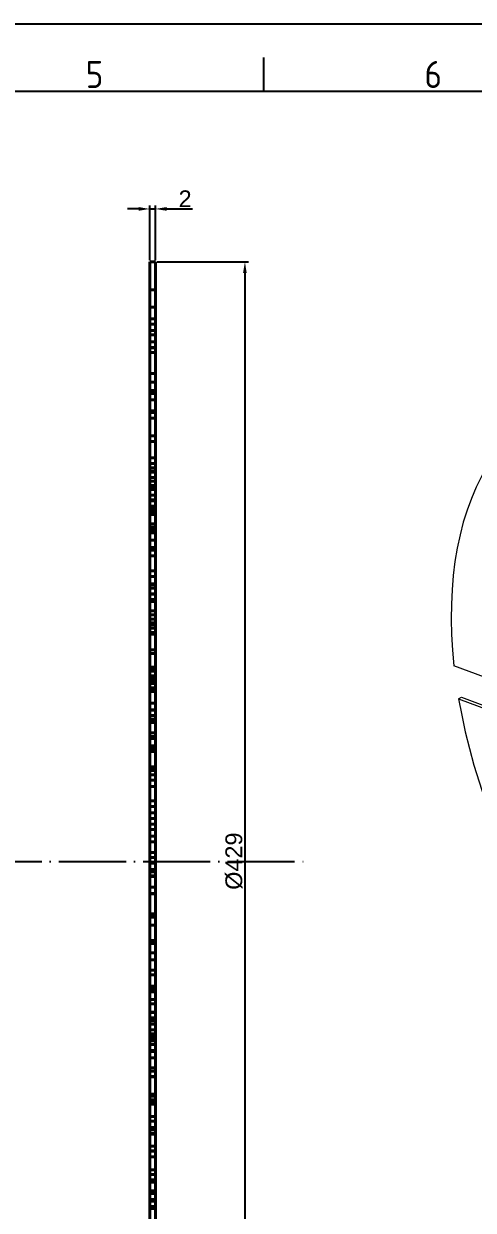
# Model space of a CAD drawing. Header units: millimetres. Extents: x 764 to 1780, y 1208 to 1927.
# Drawn here: x 1307.3 to 1467.9, y 1502.6 to 1927.1 of the extents above; entities that cross this region are included whole.
import ezdxf
from ezdxf.enums import TextEntityAlignment as Align

# ---------------------------------------------------------------- set-up
doc = ezdxf.new("R2010")
doc.units = ezdxf.units.MM
doc.linetypes.add('ACAD_ISO04W100', pattern=[30, 24, -3, 0, -3])
doc.linetypes.add('ACAD_ISO05W100', pattern=[33, 24, -3, 0, -3, 0, -3])
for name, color, linetype, lineweight in [('AM_0', 7, 'Continuous', 40), ('AM_4', 1, 'ACAD_ISO04W100', 25), ('AM_5', 3, 'Continuous', 25), ('AM_BOR', 2, 'ACAD_ISO05W100', 35)]:
    doc.layers.add(name, color=color, linetype=linetype, lineweight=lineweight)
doc.styles.add('ACISOTS', font='isocp.shx', dxfattribs={"height": 1})
doc.styles.get("Standard").update_dxf_attribs({"font": 'arial.ttf'})
doc.dimstyles.new('ISO-25', dxfattribs={"dimtxt": 6, "dimasz": 4, "dimexe": 1.25, "dimexo": 0.625, "dimtad": 1, "dimtxsty": 'Standard', "dimcen": 4, "dimadec": 0, "dimazin": 0, "dimtfac": 1, "dimtmove": 0, "dimatfit": 3, "dimfxl": 1, "dimarcsym": 0})

# ---------------------------------------------------------------- blocks, each defined once
blk = doc.blocks.new('A3 ZTL')
blk.add_line((401.17, 280.82), (19.57, 280.82))
at = {"layer": 'AM_BOR', "color": 135, "linetype": 'Continuous', "lineweight": 25}
blk.add_line((0, 290.61), (410.96, 290.61), dxfattribs=at)
at = {"layer": 'AM_BOR', "color": 135, "lineweight": 25}
blk.add_line((254.4, 280.82), (254.4, 285.71), dxfattribs=at)
at = {"layer": 'AM_BOR', "color": 135, "lineweight": 25, "style": 'ACISOTS'}
for s, p in [('5', (229.94, 283.27)), ('6', (278.86, 283.27))]:
    blk.add_text(s, height=3.91, dxfattribs=at).set_placement(p, align=Align.MIDDLE)
blk = doc.blocks.new('*D55')
at = {"layer": 'AM_5', "color": 0, "lineweight": -2, "ltscale": 0.5, "transparency": 16777216}
for p, q in [((1354.93, 1841.91), (1387.54, 1841.91)), ((1386.29, 1837.91), (1386.29, 1417.1)), ((1354.93, 1413.1), (1387.54, 1413.1))]:
    blk.add_line(p, q, dxfattribs=at)
at = {"layer": 'AM_5', "color": 0, "ltscale": 0.5, "transparency": 16777216}
for points in [[(1385.62, 1837.91), (1386.95, 1837.91), (1386.29, 1841.91)], [(1385.62, 1417.1), (1386.95, 1417.1), (1386.29, 1413.1)]]:
    blk.add_solid(points, dxfattribs=at)
at = {"layer": 'Defpoints', "color": 0, "ltscale": 0.5, "transparency": 16777216}
for p in [(1354.31, 1841.91), (1354.31, 1413.1), (1386.29, 1413.1)]:
    blk.add_point(p, dxfattribs=at)
at = {"layer": 'AM_5', "color": 0, "ltscale": 0.5, "transparency": 16777216, "insert": (1382.43, 1627.5), "char_height": 6, "attachment_point": 5, "rotation": 90}
blk.add_mtext('%%C429', dxfattribs=at)
blk = doc.blocks.new('*D56')
at = {"layer": 'AM_5', "color": 0, "lineweight": -2, "ltscale": 0.5, "transparency": 16777216}
for p, q in [((1348.31, 1860.87), (1344.31, 1860.87)), ((1352.31, 1842.53), (1352.31, 1862.12)), ((1352.31, 1860.87), (1354.31, 1860.87)), ((1354.31, 1842.53), (1354.31, 1862.12)), ((1358.31, 1860.87), (1367.53, 1860.87))]:
    blk.add_line(p, q, dxfattribs=at)
at = {"layer": 'AM_5', "color": 0, "ltscale": 0.5, "transparency": 16777216}
for points in [[(1348.31, 1861.54), (1348.31, 1860.21), (1352.31, 1860.87)], [(1358.31, 1861.54), (1358.31, 1860.21), (1354.31, 1860.87)]]:
    blk.add_solid(points, dxfattribs=at)
at = {"layer": 'Defpoints', "color": 0, "ltscale": 0.5, "transparency": 16777216}
for p in [(1354.31, 1860.87), (1352.31, 1841.91), (1354.31, 1841.91)]:
    blk.add_point(p, dxfattribs=at)
at = {"layer": 'AM_5', "color": 0, "ltscale": 0.5, "transparency": 16777216, "insert": (1364.92, 1864.51), "char_height": 6, "attachment_point": 5}
blk.add_mtext('2', dxfattribs=at)

msp = doc.modelspace()

# ---------------------------------------------------------------- linework, layer by layer
at = {"color": 7, "linetype": 'Continuous', "lineweight": 15}
for p, q in [((1477.605, 1691.188), (1461.007, 1697.39)), ((1462.664, 1685.578), (1463.725, 1686.19)), ((1462.664, 1685.578), (1479.249, 1679.381)), ((1463.725, 1686.19), (1480.309, 1679.993))]:
    msp.add_line(p, q, dxfattribs=at)
at = {"color": 7, "linetype": 'Continuous', "lineweight": 15, "flags": 128}
for points in [[(1472.949, 1768.708), (1470.877, 1765.088), (1468.977, 1761.274), (1467.252, 1757.274), (1465.706, 1753.093), (1464.342, 1748.738), (1463.161, 1744.218), (1462.165, 1739.539), (1461.356, 1734.709), (1460.736, 1729.737), (1460.305, 1724.63), (1460.064, 1719.398), (1460.014, 1714.049), (1460.155, 1708.592), (1460.486, 1703.036), (1461.007, 1697.39)], [(1462.664, 1685.578), (1463.758, 1679.718), (1465.036, 1673.809), (1466.496, 1667.859), (1468.136, 1661.878), (1469.953, 1655.877), (1471.944, 1649.865), (1474.105, 1643.853), (1476.434, 1637.851), (1478.926, 1631.869), (1481.577, 1625.916), (1484.382, 1620.004), (1487.338, 1614.141), (1490.438, 1608.337), (1493.678, 1602.603), (1497.052, 1596.948)]]:
    msp.add_lwpolyline(points, dxfattribs=at)
at = {"layer": 'AM_0'}
for p, q in [((1354.309, 1841.907), (1352.309, 1841.907)), ((1352.309, 1413.095), (1352.309, 1841.907)), ((1354.309, 1413.095), (1354.309, 1841.907)), ((1352.309, 1831.871), (1354.309, 1831.871)), ((1354.309, 1825.715), (1352.309, 1825.715)), ((1354.309, 1821.584), (1352.309, 1821.584)), ((1354.309, 1819.584), (1352.309, 1819.584)), ((1354.309, 1817.424), (1352.309, 1817.424)), ((1354.309, 1815.809), (1352.309, 1815.809)), ((1352.309, 1813.284), (1354.309, 1813.284)), ((1352.309, 1811.284), (1354.309, 1811.284)), ((1352.309, 1811.124), (1354.309, 1811.124)), ((1352.309, 1809.509), (1354.309, 1809.509)), ((1354.309, 1802.032), (1352.309, 1802.032)), ((1354.309, 1802.008), (1352.309, 1802.008)), ((1354.309, 1798.867), (1352.309, 1798.867)), ((1354.309, 1795.876), (1352.309, 1795.876)), ((1354.309, 1795.851), (1352.309, 1795.851)), ((1354.309, 1794.885), (1352.309, 1794.885)), ((1352.309, 1792.567), (1354.309, 1792.567)), ((1352.309, 1788.585), (1354.309, 1788.585)), ((1354.309, 1787.991), (1352.309, 1787.991)), ((1354.309, 1785.991), (1352.309, 1785.991)), ((1352.309, 1779.691), (1354.309, 1779.691)), ((1352.309, 1777.691), (1354.309, 1777.691)), ((1354.309, 1771.775), (1352.309, 1771.775)), ((1354.309, 1769.775), (1352.309, 1769.775)), ((1354.309, 1768.183), (1352.309, 1768.183)), ((1354.309, 1766.994), (1352.309, 1766.994)), ((1354.309, 1766.73), (1352.309, 1766.73)), ((1354.309, 1764.73), (1352.309, 1764.73)), ((1352.309, 1763.475), (1354.309, 1763.475)), ((1352.309, 1761.883), (1354.309, 1761.883)), ((1352.309, 1761.475), (1354.309, 1761.475)), ((1352.309, 1760.694), (1354.309, 1760.694)), ((1354.309, 1760.431), (1352.309, 1760.431)), ((1354.309, 1760.43), (1352.309, 1760.43)), ((1352.309, 1758.43), (1354.309, 1758.43)), ((1354.309, 1756.842), (1352.309, 1756.842)), ((1354.309, 1756.841), (1352.309, 1756.841)), ((1352.309, 1756.43), (1354.309, 1756.43)), ((1354.309, 1754.516), (1352.309, 1754.516)), ((1352.309, 1753.542), (1354.309, 1753.542)), ((1352.309, 1753.541), (1354.309, 1753.541)), ((1354.309, 1752.525), (1352.309, 1752.525)), ((1354.309, 1751.584), (1352.309, 1751.584)), ((1352.309, 1748.216), (1354.309, 1748.216)), ((1354.309, 1747.033), (1352.309, 1747.033)), ((1352.309, 1746.225), (1354.309, 1746.225)), ((1354.309, 1746.069), (1352.309, 1746.069)), ((1352.309, 1745.284), (1354.309, 1745.284)), ((1354.309, 1745.033), (1352.309, 1745.033)), ((1352.309, 1742.356), (1354.309, 1742.356)), ((1352.309, 1739.769), (1354.309, 1739.769)), ((1352.309, 1738.733), (1354.309, 1738.733)), ((1352.309, 1736.733), (1354.309, 1736.733)), ((1354.309, 1731.375), (1352.309, 1731.375)), ((1354.309, 1729.375), (1352.309, 1729.375)), ((1354.309, 1726.768), (1352.309, 1726.768)), ((1354.309, 1726.479), (1352.309, 1726.479)), ((1354.309, 1726.466), (1352.309, 1726.466)), ((1354.309, 1726.407), (1352.309, 1726.407)), ((1354.309, 1725.134), (1352.309, 1725.134)), ((1354.309, 1723.16), (1352.309, 1723.16)), ((1352.309, 1723.075), (1354.309, 1723.075)), ((1352.309, 1721.075), (1354.309, 1721.075)), ((1354.309, 1720.386), (1352.309, 1720.386)), ((1354.309, 1717.069), (1352.309, 1717.069)), ((1354.309, 1715.631), (1352.309, 1715.631)), ((1352.309, 1714.086), (1354.309, 1714.086)), ((1354.309, 1712.721), (1352.309, 1712.721)), ((1354.309, 1712.439), (1352.309, 1712.439)), ((1352.309, 1712.007), (1354.309, 1712.007)), ((1354.309, 1710.891), (1352.309, 1710.891)), ((1354.309, 1710.878), (1352.309, 1710.878)), ((1352.309, 1709.331), (1354.309, 1709.331)), ((1352.309, 1708.769), (1354.309, 1708.769)), ((1354.309, 1703.171), (1352.309, 1703.171)), ((1354.309, 1701.778), (1352.309, 1701.778)), ((1354.309, 1701.776), (1352.309, 1701.776)), ((1352.309, 1696.871), (1354.309, 1696.871)), ((1352.309, 1695.807), (1354.309, 1695.807)), ((1354.309, 1695.455), (1352.309, 1695.455)), ((1352.309, 1693.807), (1354.309, 1693.807)), ((1354.309, 1692.689), (1352.309, 1692.689)), ((1354.309, 1692.687), (1352.309, 1692.687)), ((1352.309, 1692.102), (1354.309, 1692.102)), ((1352.309, 1692.066), (1354.309, 1692.066)), ((1352.309, 1692.064), (1354.309, 1692.064)), ((1354.309, 1691.053), (1352.309, 1691.053)), ((1354.309, 1689.509), (1352.309, 1689.509)), ((1352.309, 1689.155), (1354.309, 1689.155)), ((1352.309, 1688.235), (1354.309, 1688.235)), ((1354.309, 1684.037), (1352.309, 1684.037)), ((1354.309, 1681.667), (1352.309, 1681.667)), ((1354.309, 1681.507), (1352.309, 1681.507)), ((1354.309, 1679.667), (1352.309, 1679.667)), ((1354.309, 1678.354), (1352.309, 1678.354)), ((1352.309, 1677.737), (1354.309, 1677.737)), ((1354.309, 1677.057), (1352.309, 1677.057)), ((1352.309, 1673.367), (1354.309, 1673.367)), ((1352.309, 1672.054), (1354.309, 1672.054)), ((1352.309, 1671.367), (1354.309, 1671.367)), ((1352.309, 1668.757), (1354.309, 1668.757)), ((1354.309, 1668.727), (1352.309, 1668.727)), ((1352.309, 1668.555), (1354.309, 1668.555)), ((1354.309, 1668.309), (1352.309, 1668.309)), ((1352.309, 1667.841), (1354.309, 1667.841)), ((1354.309, 1666.727), (1352.309, 1666.727)), ((1354.309, 1661.299), (1352.309, 1661.299)), ((1352.309, 1661.268), (1354.309, 1661.268)), ((1352.309, 1660.427), (1354.309, 1660.427)), ((1354.309, 1659.956), (1352.309, 1659.956)), ((1352.309, 1658.427), (1354.309, 1658.427)), ((1354.309, 1656.518), (1352.309, 1656.518)), ((1352.309, 1654.201), (1354.309, 1654.201)), ((1354.309, 1649.094), (1352.309, 1649.094)), ((1354.309, 1647.094), (1352.309, 1647.094)), ((1354.309, 1644.737), (1352.309, 1644.737)), ((1354.309, 1642.737), (1352.309, 1642.737)), ((1352.309, 1640.794), (1354.309, 1640.794)), ((1352.309, 1638.794), (1354.309, 1638.794)), ((1352.309, 1636.437), (1354.309, 1636.437)), ((1352.309, 1634.437), (1354.309, 1634.437)), ((1354.309, 1630.557), (1352.309, 1630.557)), ((1352.309, 1628.798), (1354.309, 1628.798)), ((1354.309, 1626.8), (1352.309, 1626.8)), ((1354.309, 1624.461), (1352.309, 1624.461)), ((1352.309, 1624.257), (1354.309, 1624.257)), ((1354.309, 1623.672), (1352.309, 1623.672)), ((1354.309, 1622.28), (1352.309, 1622.28)), ((1352.309, 1622.05), (1354.309, 1622.05)), ((1352.309, 1622.02), (1354.309, 1622.02)), ((1352.309, 1618.161), (1354.309, 1618.161)), ((1352.309, 1615.98), (1354.309, 1615.98)), ((1354.309, 1615.755), (1352.309, 1615.755)), ((1354.309, 1608.63), (1352.309, 1608.63)), ((1354.309, 1608.379), (1352.309, 1608.379)), ((1354.309, 1608.377), (1352.309, 1608.377)), ((1354.309, 1608.362), (1352.309, 1608.362)), ((1354.309, 1608.325), (1352.309, 1608.325)), ((1354.309, 1608.323), (1352.309, 1608.323)), ((1352.309, 1607.63), (1354.309, 1607.63)), ((1352.309, 1607.455), (1354.309, 1607.455)), ((1354.309, 1604.574), (1352.309, 1604.574)), ((1354.309, 1604.569), (1352.309, 1604.569)), ((1352.309, 1599.055), (1354.309, 1599.055)), ((1354.309, 1597.99), (1352.309, 1597.99)), ((1354.309, 1597.988), (1352.309, 1597.988)), ((1352.309, 1594.685), (1354.309, 1594.685)), ((1354.309, 1592.243), (1352.309, 1592.243)), ((1354.309, 1588.533), (1352.309, 1588.533)), ((1354.309, 1586.847), (1352.309, 1586.847)), ((1354.309, 1586.843), (1352.309, 1586.843)), ((1354.309, 1582.759), (1352.309, 1582.759)), ((1352.309, 1582.233), (1354.309, 1582.233)), ((1354.309, 1581.329), (1352.309, 1581.329)), ((1354.309, 1580.783), (1352.309, 1580.783)), ((1352.309, 1578.051), (1354.309, 1578.051)), ((1352.309, 1576.459), (1354.309, 1576.459)), ((1354.309, 1573.498), (1352.309, 1573.498)), ((1354.309, 1573.496), (1352.309, 1573.496)), ((1352.309, 1573.307), (1354.309, 1573.307)), ((1354.309, 1571.496), (1352.309, 1571.496)), ((1354.309, 1570.433), (1352.309, 1570.433)), ((1352.309, 1570.312), (1354.309, 1570.312)), ((1354.309, 1569.117), (1352.309, 1569.117)), ((1352.309, 1567.198), (1354.309, 1567.198)), ((1354.309, 1565.658), (1352.309, 1565.658)), ((1352.309, 1565.196), (1354.309, 1565.196)), ((1352.309, 1564.842), (1354.309, 1564.842)), ((1354.309, 1564.374), (1352.309, 1564.374)), ((1352.309, 1564.106), (1354.309, 1564.106)), ((1352.309, 1563.196), (1354.309, 1563.196)), ((1354.309, 1561.847), (1352.309, 1561.847)), ((1354.309, 1559.71), (1352.309, 1559.71)), ((1352.309, 1559.358), (1354.309, 1559.358)), ((1352.309, 1557.146), (1354.309, 1557.146)), ((1352.309, 1553.547), (1354.309, 1553.547)), ((1354.309, 1552.399), (1352.309, 1552.399)), ((1354.309, 1552.365), (1352.309, 1552.365)), ((1354.309, 1550.399), (1352.309, 1550.399)), ((1354.309, 1550.365), (1352.309, 1550.365)), ((1352.309, 1544.099), (1354.309, 1544.099)), ((1352.309, 1544.065), (1354.309, 1544.065)), ((1352.309, 1543.413), (1354.309, 1543.413)), ((1352.309, 1542.099), (1354.309, 1542.099)), ((1352.309, 1542.065), (1354.309, 1542.065)), ((1354.309, 1540.983), (1352.309, 1540.983)), ((1354.309, 1540.727), (1352.309, 1540.727)), ((1354.309, 1540.557), (1352.309, 1540.557)), ((1354.309, 1536.143), (1352.309, 1536.143)), ((1352.309, 1534.427), (1354.309, 1534.427)), ((1352.309, 1532.257), (1354.309, 1532.257)), ((1354.309, 1531.442), (1352.309, 1531.442)), ((1352.309, 1530.162), (1354.309, 1530.162)), ((1352.309, 1530.126), (1354.309, 1530.126)), ((1352.309, 1529.843), (1354.309, 1529.843)), ((1354.309, 1525.552), (1352.309, 1525.552)), ((1354.309, 1525.55), (1352.309, 1525.55)), ((1354.309, 1523.801), (1352.309, 1523.801)), ((1354.309, 1523.8), (1352.309, 1523.8)), ((1354.309, 1523.72), (1352.309, 1523.72)), ((1354.309, 1521.72), (1352.309, 1521.72)), ((1354.309, 1517.055), (1352.309, 1517.055)), ((1354.309, 1517.054), (1352.309, 1517.054)), ((1352.309, 1515.42), (1354.309, 1515.42)), ((1352.309, 1513.42), (1354.309, 1513.42)), ((1354.309, 1512.693), (1352.309, 1512.693)), ((1354.309, 1509.529), (1352.309, 1509.529)), ((1354.309, 1508.588), (1352.309, 1508.588)), ((1352.309, 1506.393), (1354.309, 1506.393)), ((1354.309, 1505.9), (1352.309, 1505.9)), ((1354.309, 1503.9), (1352.309, 1503.9)), ((1352.309, 1503.229), (1354.309, 1503.229))]:
    msp.add_line(p, q, dxfattribs=at)
at = {"layer": 'AM_4'}
msp.add_line((838.226, 1627.407), (1409.207, 1627.407), dxfattribs=at)

# ---------------------------------------------------------------- block references
at = {"linetype": 'ByBlock', "lineweight": 0, "xscale": 2.47426245, "yscale": 2.47426245, "zscale": 2.47426245}
msp.add_blockref('A3 ZTL', (763.615, 1208.106), dxfattribs=at)

# ---------------------------------------------------------------- dimensions: what is measured, and where the dimension line sits
at = {"layer": 'AM_5', "ltscale": 0.5}
dim = msp.add_linear_dim(base=(1354.309, 1860.873), p1=(1352.309, 1841.907), p2=(1354.309, 1841.907), dimstyle='ISO-25', dxfattribs=at)
dim.commit()
dim.dimension.update_dxf_attribs({"geometry": '*D56', "text_midpoint": (1364.921, 1864.511)})
dim = msp.add_linear_dim(base=(1386.287, 1413.095), p1=(1354.309, 1841.907), p2=(1354.309, 1413.095), angle=90, text='%%C429', dimstyle='ISO-25', dxfattribs=at)
dim.commit()
dim.dimension.update_dxf_attribs({"geometry": '*D55', "text_midpoint": (1382.431, 1627.501)})

doc.saveas('drawing.dxf')
